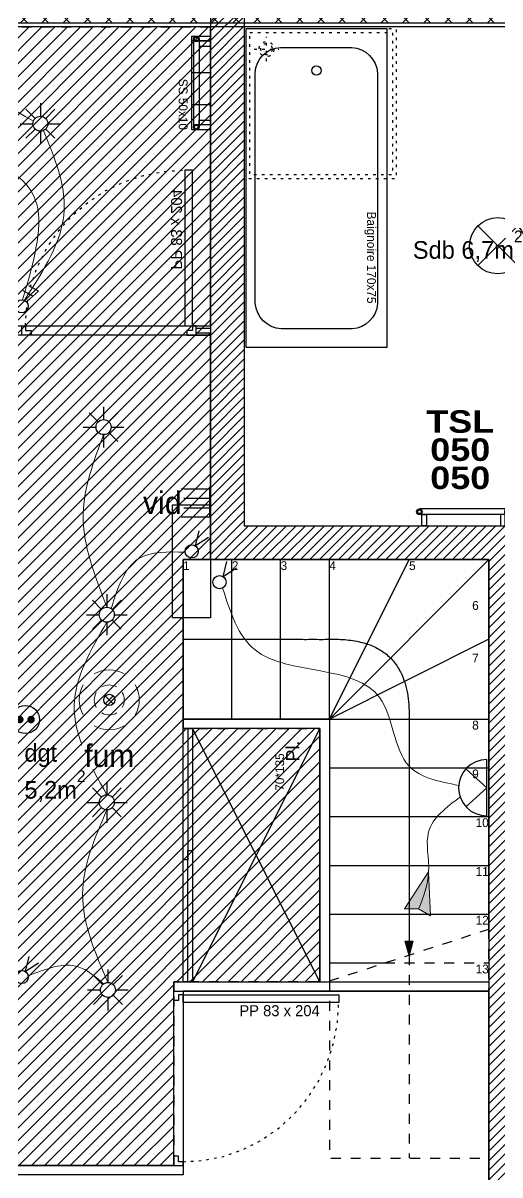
# Model space of a CAD drawing. Header units: centimetres. Extents: x 2811 to 13089, y 820 to 6224.
# Drawn here: x 11183 to 11437, y 2625 to 3239 of the extents above; entities that cross this region are included whole.
import ezdxf

# ---------------------------------------------------------------- set-up
doc = ezdxf.new("R2010")
doc.units = ezdxf.units.CM
for name, pattern in [('Style de ligne -11', [0.347222, 0.20828, -0.138942]), ('Style de ligne -18', [0.164042, 0.054681, -0.109361]), ('Style de ligne -19', [0.166667, 0.055556, -0.111111]), ('VW-01', [0.41656, 0.20828, -0.20828])]:
    doc.linetypes.add(name, pattern=pattern)
for name, color, linetype in [('B Aménagement intérieur', 252, 'Continuous'), ('B faience', 252, 'Style de ligne -11'), ('B Faux plafonds', 252, 'Continuous'), ('B Faux plafonds_Hatch', 252, 'Continuous'), ('B GÈnÈral_Hatch', 252, 'Continuous'), ('B Général', 252, 'Continuous'), ('C ANNOTATIONS-prestations', 252, 'Continuous'), ('C ANNOTATIONS-texte', 252, 'Continuous'), ('D SURFACES-shab', 252, 'Continuous'), ('F REMPLISSAGE-vert clair', 252, 'Continuous'), ('F REMPLISSAGE-vert foncé', 252, 'Continuous')]:
    doc.layers.add(name, color=color, linetype=linetype)
for name, color, linetype, lineweight in [('prlm-CHAUFF-CONV', 1, 'Continuous', 25), ('prlm-ELEC-CFA', 1, 'Continuous', 25), ('prlm-ELEC-CFO', 1, 'Continuous', 25), ('prlm-ELEC-SSI', 6, 'Continuous', 30), ('RESERAVTION', 5, 'Continuous', 30)]:
    doc.layers.add(name, color=color, linetype=linetype, lineweight=lineweight)
doc.layers.add('prlm-ZEROPLOT', color=254, linetype='Continuous', plot=False)
doc.styles.add('Eurostile', font='Eurosti.TTF')
doc.styles.add('prlm-chauff-rad', font='ariblk.ttf', dxfattribs={"height": 12})
doc.styles.add('prlm-elec-cfa', font='comic.ttf', dxfattribs={"height": 12})
doc.styles.add('prlm-elec-ssi', font='comic.ttf', dxfattribs={"height": 12})
pattern_1 = [(45, (0, 0), (2.4253472, -2.6458333), [])]
pattern_2 = [(45, (0, 0.2205), (-3.5277778, 3.3072917), [])]

# ---------------------------------------------------------------- blocks, each defined once
blk = doc.blocks.new('Groupe-3-1')
at = {"layer": 'B Général', "linetype": 'Style de ligne -19', "ltscale": 25.4}
for p, q in [((-29.11, -35.61), (-29.11, -22.61)), ((-22.61, -29.11), (-35.61, -29.11))]:
    blk.add_line(p, q, dxfattribs=at)
at = {"layer": 'B Général', "linetype": 'Style de ligne -19', "ltscale": 25.4, "flags": 128}
for points in [[(-40, -40), (-40, 40), (40, 40), (40, -40)], [(-38, -38), (-38, 38), (38, 38), (38, -38)]]:
    blk.add_lwpolyline(points, close=True, dxfattribs=at)
at = {"layer": 'B Général', "linetype": 'Style de ligne -19', "ltscale": 25.4}
for radius in [4, 3]:
    blk.add_circle((-29.11, -29.11), radius, dxfattribs=at)
blk = doc.blocks.new('Douche pointillée')
at = {"layer": 'B Général'}
blk.add_blockref('Groupe-3-1', (0, 0), dxfattribs=at)
blk = doc.blocks.new('Baignoire 75_170')
at = {"layer": 'B faience', "lineweight": 18, "flags": 128}
blk.add_lwpolyline([(-85, 38.5), (-85, -37.5), (86, -37.5)], dxfattribs=at)
at = {"layer": 'B Général', "linetype": 'Continuous', "flags": 128}
blk.add_lwpolyline([(-84, -36.5), (-84, 38.5), (86, 38.5), (86, -36.5)], close=True, dxfattribs=at)
blk.add_lwpolyline([(-74, -17.85), (-74, 19.85, -0.379059), (-60.25, 33.6), (62.5, 33.6, -0.377778), (76, 20.1), (76, -17.85, -0.374545), (62.25, -31.6), (-60.5, -31.6, -0.392593), (-74, -18.1)], format="xyb", close=True, dxfattribs=at)
at = {"layer": 'B Général', "linetype": 'Continuous'}
blk.add_circle((-61.7, 1), 2.5, dxfattribs=at)
at = {"layer": 'B Général'}
blk.add_blockref('Douche pointillée', (-44, 3.5), dxfattribs=at)
at = {"layer": 'C ANNOTATIONS-prestations', "insert": (62.5, 26.61), "char_height": 4.706, "width": 80, "attachment_point": 9, "line_spacing_factor": 0.894142, "style": 'Eurostile'}
blk.add_mtext('Baignoire 170x75', dxfattribs=at)
blk = doc.blocks.new('Groupe-10-1')
at = {"layer": 'D SURFACES-shab', "flags": 128}
blk.add_lwpolyline([(11543.45, 2940.53), (11543.45, 3237.39), (11301.04, 3237.39), (11301.04, 2971.39), (11449.44, 2971.39), (11449.44, 2940.53)], close=True, dxfattribs=at)
at = {"layer": 'B Général', "rotation": 270}
blk.add_blockref('Baignoire 75_170', (11338.54, 3152.39), dxfattribs=at)
at = {"layer": 'C ANNOTATIONS-texte', "insert": (11390.97, 3128.8), "char_height": 9.412, "width": 64.0322, "attachment_point": 1, "line_spacing_factor": 0.894142, "style": 'Eurostile'}
blk.add_mtext('Sdb 6,7m{\\H0.6667x;\\S2^ ;}', dxfattribs=at)
blk = doc.blocks.new('xi.tsl-050-050')
at = {"layer": 'prlm-CHAUFF-CONV', "linetype": 'ByBlock', "lineweight": -2}
h = blk.add_hatch(color=0, dxfattribs=at)
edge = h.paths.add_edge_path()
edge.add_arc((-23.5, 7.5), 1.5, 0, 360)
edge = h.paths.add_edge_path(flags=17)
edge.add_arc((-23.5, 7.5), 1, 0, 360)
edge = h.paths.add_edge_path()
edge.add_arc((23.5, 7.5), 1.5, 0, 360)
edge = h.paths.add_edge_path(flags=17)
edge.add_arc((23.5, 7.5), 1, 0, 360)
at = {"layer": 'prlm-CHAUFF-CONV', "color": 0, "linetype": 'ByBlock', "lineweight": -2, "flags": 128}
for points in [[(23.5, 9), (-23.5, 9)], [(23.5, 6), (-23.5, 6)]]:
    blk.add_lwpolyline(points, dxfattribs=at)
at = {"layer": 'prlm-CHAUFF-CONV', "color": 0, "linetype": 'ByBlock', "lineweight": -2}
for points in [[(-19.73, 0), (-22.27, 0), (-22.27, 6), (-19.73, 6)], [(19.73, 0), (22.27, 0), (22.27, 6), (19.73, 6)]]:
    blk.add_lwpolyline(points, close=True, dxfattribs=at)
for centre, radius in [((-23.5, 7.5), 1.5), ((-23.5, 7.5), 1), ((23.5, 7.5), 1.5), ((23.5, 7.5), 1)]:
    blk.add_circle(centre, radius, dxfattribs=at)
at = {"layer": 'prlm-ZEROPLOT', "linetype": 'ByBlock', "lineweight": -2, "flags": 128}
blk.add_lwpolyline([(-21, 0), (21, 0)], dxfattribs=at)
blk = doc.blocks.new('xi.PTCE')
at = {"layer": 'prlm-ELEC-CFO', "color": 0}
for points in [[(-10.61, 10.61), (10.61, -10.61)], [(10.61, 10.61), (-10.61, -10.61)]]:
    blk.add_lwpolyline(points, dxfattribs=at)
at = {"layer": 'prlm-ELEC-CFO', "color": 0, "linetype": 'ByBlock'}
blk.add_circle((0, 0), 15, dxfattribs=at)
blk = doc.blocks.new('xi.SPOT')
at = {"color": 0, "lineweight": 5}
blk.add_wipeout([(-4, 0), (-2.83, -2.83), (0, -4), (2.83, -2.83), (4, 0), (2.83, 2.83), (0, 4), (-2.83, 2.83)], dxfattribs=at).dxf.layer = 'prlm-ELEC-CFO'
at = {"layer": 'prlm-ELEC-CFO', "color": 0, "linetype": 'ByBlock', "lineweight": -2, "flags": 128}
for points in [[(-7.69, 7.69), (-2.83, 2.83)], [(0, 10.88), (0, 4)], [(7.69, 7.69), (2.83, 2.83)], [(-10.88, 0), (-4, 0)], [(4, 0), (10.88, 0)], [(-2.83, -2.83), (-7.69, -7.69)], [(0, -4), (0, -10.88)], [(2.83, -2.83), (7.69, -7.69)]]:
    blk.add_lwpolyline(points, dxfattribs=at)
at = {"layer": 'prlm-ELEC-CFO', "color": 0, "linetype": 'ByBlock', "lineweight": -2}
blk.add_circle((0, 0), 4, dxfattribs=at)
blk = doc.blocks.new('xi.VV')
at = {"layer": 'prlm-ELEC-CFO', "color": 0}
blk.add_lwpolyline([(6.95, 3.42), (0.01, -1.13), (1.91, 6.95)], dxfattribs=at)
blk.add_circle((-2, -4), 3.5, dxfattribs=at)
blk = doc.blocks.new('xi.PC')
at = {"color": 0, "lineweight": 5}
blk.add_wipeout([(-7.5, -7.5), (7.5, -7.5), (7.5, 7.5), (-7.5, 7.5)], dxfattribs=at).dxf.layer = 'prlm-ELEC-CFO'
at = {"layer": 'prlm-ELEC-CFO', "color": 0, "linetype": 'ByBlock', "lineweight": 5, "const_width": 2}
for points in [[(-4, 0, 1), (-2, 0, 1)], [(2, 0, 1), (4, 0, 1)]]:
    blk.add_lwpolyline(points, format="xyb", close=True, dxfattribs=at)
at = {"layer": 'prlm-ELEC-CFO', "color": 0, "linetype": 'ByBlock', "lineweight": -2}
blk.add_circle((0, 0), 7.5, dxfattribs=at)
blk = doc.blocks.new('xi.ECAP')
at = {"color": 0}
blk.add_wipeout([(-15, 0), (-10.13, 11.06), (0, 15), (10.13, 11.06), (15, 0)], dxfattribs=at).dxf.layer = 'prlm-ELEC-CFO'
at = {"layer": 'prlm-ELEC-CFO', "color": 0, "linetype": 'ByBlock', "lineweight": -2, "flags": 128}
blk.add_lwpolyline([(15, 0, 1), (-15, 0)], format="xyb", close=True, dxfattribs=at)
at = {"layer": 'prlm-ELEC-CFO', "color": 0}
blk.add_lwpolyline([(-10.13, 11.06), (0, 0), (10.13, 11.06)], dxfattribs=at)
blk = doc.blocks.new('xi.DA')
at = {"layer": 'prlm-ELEC-CFO', "color": 0}
for points in [[(0.61, -1.67), (7.04, 4.05), (1.81, 7.01)], [(4.05, 1.39), (-1.17, 4.34)]]:
    blk.add_lwpolyline(points, dxfattribs=at)
blk.add_circle((-2, -4), 3.5, dxfattribs=at)
blk = doc.blocks.new('xi.fl')
at = {"layer": 'prlm-ELEC-CFO'}
blk.add_hatch(color=0, dxfattribs=at).paths.add_polyline_path([(20.38, 0), (-1.98, -7.2), (0, 0), (-1.98, 7.2)])
at = {"layer": 'prlm-ELEC-CFO', "color": 0, "lineweight": 5}
blk.add_lwpolyline([(20.38, 0), (-1.98, -7.2), (0, 0), (-1.98, 7.2)], close=True, dxfattribs=at)
blk = doc.blocks.new('xi.VID')
at = {"layer": 'prlm-ELEC-CFA', "color": 0, "linetype": 'ByBlock', "lineweight": -2, "flags": 128}
blk.add_lwpolyline([(-7.5, 7.5), (7.5, 7.5), (7.5, -7.5), (-7.5, -7.5)], close=True, dxfattribs=at)
at = {"layer": 'prlm-ELEC-CFA', "color": 0}
for points in [[(-7.5, 2.5), (7.5, 2.5)], [(-7.5, -2.5), (7.5, -2.5)]]:
    blk.add_lwpolyline(points, dxfattribs=at)
blk = doc.blocks.new('xi.FUM')
at = {"color": 0}
blk.add_wipeout([(-10.61, -10.61), (-15, 0), (-10.61, 10.61), (0, 15), (10.61, 10.61), (15, 0), (10.61, -10.61), (0, -15)], dxfattribs=at).dxf.layer = 'prlm-ELEC-SSI'
at = {"layer": 'prlm-ELEC-SSI', "color": 0}
for points in [[(-2.12, 2.12), (2.12, -2.12)], [(2.12, 2.12), (-2.12, -2.12)]]:
    blk.add_lwpolyline(points, dxfattribs=at)
blk.add_circle((0, 0), 3, dxfattribs=at)
at = {"layer": 'prlm-ELEC-SSI', "color": 0, "lineweight": 13}
for radius, start, end in [(16, 60, 120), (16, 150, 210), (8, 60, 120), (16, 330, 30), (8, 150, 210), (8, 330, 30), (8, 240, 300), (16, 240, 300)]:
    blk.add_arc((0, 0), radius, start, end, dxfattribs=at)
blk = doc.blocks.new('Groupe-15-1')
at = {"layer": 'B GÈnÈral_Hatch', "linetype": 'Continuous'}
blk.add_hatch(color=250, dxfattribs=at).paths.add_polyline_path([(11390.95, 2750.09), (11388.94, 2742.59), (11386.93, 2750.09)])
at = {"layer": 'B Général', "linetype": 'Continuous'}
for p, q in [((11294.44, 2868.39), (11294.44, 2953.39)), ((11320.44, 2868.39), (11320.44, 2953.39)), ((11346.44, 2868.39), (11431.44, 2953.39)), ((11346.44, 2868.39), (11388.94, 2953.39)), ((11346.44, 2868.39), (11346.44, 2953.39)), ((11431.44, 2910.89), (11346.44, 2868.39)), ((11346.44, 2868.39), (11431.44, 2868.39)), ((11346.44, 2868.39), (11346.44, 2728.39)), ((11346.44, 2842.39), (11431.44, 2842.39)), ((11346.44, 2816.39), (11431.44, 2816.39)), ((11346.44, 2790.39), (11431.44, 2790.39)), ((11346.44, 2764.39), (11431.44, 2764.39)), ((11346.44, 2738.39), (11376, 2738.39))]:
    blk.add_line(p, q, dxfattribs=at)
at = {"layer": 'B Général', "linetype": 'VW-01', "ltscale": 25.4}
for p, q in [((11346.44, 2728.79), (11431.44, 2756.39)), ((11376, 2738.39), (11431.44, 2738.39))]:
    blk.add_line(p, q, dxfattribs=at)
at = {"layer": 'B Général', "linetype": 'Continuous', "flags": 128}
blk.add_lwpolyline([(11431.44, 2756.39), (11431.44, 2953.39), (11268.44, 2953.39), (11268.44, 2868.39), (11346.44, 2868.39)], dxfattribs=at)
at = {"layer": 'B Général', "flags": 128}
blk.add_lwpolyline([(11390.95, 2750.09), (11388.94, 2742.59), (11386.93, 2750.09)], close=True, dxfattribs=at)
at = {"layer": 'B Général', "linetype": 'Continuous'}
blk.add_open_spline([(11268.44, 2910.89), (11307.44, 2910.89), (11346.44, 2910.89), (11390.33, 2912.27), (11388.94, 2868.39), (11388.94, 2805.49), (11388.94, 2742.59)], degree=2, knots=[0, 0, 0, 1, 1, 2, 2, 3, 3, 3], dxfattribs=at)
at = {"layer": 'C ANNOTATIONS-prestations', "linetype": 'VW-01', "ltscale": 25.4}
blk.add_line((11388.94, 2742.59), (11388.94, 2634.39), dxfattribs=at)
at = {"layer": 'C ANNOTATIONS-prestations', "linetype": 'VW-01', "ltscale": 25.4, "flags": 128}
blk.add_lwpolyline([(11346.44, 2728.79), (11346.44, 2634.39), (11431.44, 2634.39), (11431.44, 2756.39)], dxfattribs=at)
at = {"layer": 'C ANNOTATIONS-prestations', "line_spacing_factor": 0.894142, "style": 'Eurostile'}
for s, insert, char_height, width, attachment_point in [('1', (11268.44, 2952.52), 4.71, 8.8349, 1), ('2', (11294.44, 2952.52), 4.71, 8.8349, 1), ('3', (11320.44, 2952.52), 4.71, 8.8349, 1), ('4', (11346.44, 2952.52), 4.71, 8.8349, 1), ('5', (11388.94, 2952.52), 4.71, 8.8349, 1), ('6', (11422.61, 2931.29), 4.71, 8.8349, 1), ('7', (11422.61, 2903.27), 4.71, 8.8349, 1), ('8', (11422.61, 2867.52), 4.71, 8.8349, 1), ('9', (11422.61, 2841.52), 4.71, 8.8349, 1), ('10', (11431.44, 2815.52), 4.706, 22.4178, 3), ('11', (11431.44, 2789.52), 4.706, 22.9178, 3), ('12', (11431.44, 2763.52), 4.706, 22.9178, 3), ('13', (11431.44, 2737.52), 4.706, 22.9178, 3)]:
    blk.add_mtext(s, dxfattribs=dict(at, insert=insert, char_height=char_height, width=width, attachment_point=attachment_point))
blk = doc.blocks.new('Groupe-16-1')
at = {"layer": 'B Général', "linetype": 'Continuous'}
for p, q in [((11341.44, 2728.39), (11273.44, 2863.39)), ((11341.44, 2863.39), (11273.44, 2728.39))]:
    blk.add_line(p, q, dxfattribs=at)
at = {"layer": 'B Général', "linetype": 'Continuous', "flags": 128}
for points in [[(11268.44, 2863.39), (11273.44, 2863.39), (11273.44, 2728.39), (11268.44, 2728.39)], [(11268.44, 2863.39), (11270.94, 2863.39), (11270.94, 2793.39), (11268.44, 2793.39)], [(11270.94, 2798.39), (11273.44, 2798.39), (11273.44, 2728.39), (11270.94, 2728.39)]]:
    blk.add_lwpolyline(points, close=True, dxfattribs=at)
blk.add_lwpolyline([(11273.44, 2728.39), (11341.44, 2728.39), (11341.44, 2863.39), (11273.44, 2863.39)], dxfattribs=at)
at = {"layer": 'B Général', "insert": (11323.38, 2845.84), "char_height": 7.059, "attachment_point": 1, "rotation": 90, "line_spacing_factor": 0.894142, "style": 'Eurostile'}
blk.add_mtext('Pl.', dxfattribs=at)
at = {"layer": 'C ANNOTATIONS-prestations', "insert": (11320, 2830.18), "char_height": 4.706, "attachment_point": 4, "rotation": 90, "line_spacing_factor": 0.894142, "style": 'Eurostile'}
blk.add_mtext('70*135', dxfattribs=at)
blk = doc.blocks.new('PP 80')
at = {"layer": 'B Général', "flags": 128}
blk.add_lwpolyline([(-43, 2.5), (-43, 85.5), (-39, 85.5), (-39, 2.5)], close=True, dxfattribs=at)
at = {"layer": 'B Général', "linetype": 'Style de ligne -18', "ltscale": 25.4, "flags": 128}
blk.add_lwpolyline([(46, 2.5), (45.27, 13.33), (43.1, 23.98), (39.53, 34.26), (34.61, 44), (28.44, 53.03), (21.1, 61.19), (12.74, 68.35), (3.5, 74.38), (-6.47, 79.18), (-17, 82.67), (-27.91, 84.79), (-39, 85.5)], dxfattribs=at)
at = {"layer": 'B Général', "linetype": 'Continuous', "flags": 128}
for points in [[(-45, 2.5), (-43, 2.5), (-43, 0), (-40, 0), (-40, -2.5), (-45, -2.5)], [(48, 2.5), (46, 2.5), (46, 0), (43, 0), (43, -2.5), (48, -2.5), (48, -2.5), (48, -2.5), (48, 1.79), (48, 1.79)]]:
    blk.add_lwpolyline(points, close=True, dxfattribs=at)
at = {"layer": 'C ANNOTATIONS-prestations', "insert": (-37.5, 32.5), "char_height": 5.8825, "attachment_point": 1, "rotation": 90, "line_spacing_factor": 0.894142, "style": 'Eurostile'}
blk.add_mtext('PP 83 x 204', dxfattribs=at)
blk = doc.blocks.new('Sèche-serviette')
at = {"layer": 'B GÈnÈral_Hatch', "linetype": 'Continuous'}
h = blk.add_hatch(dxfattribs=at)
h.set_pattern_fill('H_BARDAGE V 150', color=256, style=0, pattern_type=2)
h.set_pattern_definition([(90, (0, 3.493), (17, 0), [])])
h.paths.add_polyline_path([(-25, 8.4925), (25, 8.4925), (25, -1.5075), (-25, -1.5075)])
at = {"layer": 'B Général', "linetype": 'Continuous', "flags": 128}
blk.add_lwpolyline([(-25, 8.4925), (25, 8.4925), (25, -1.5075), (-25, -1.5075)], close=True, dxfattribs=at)
at = {"layer": 'C ANNOTATIONS-prestations', "insert": (25, -8.4925), "char_height": 4.706, "width": 50, "attachment_point": 9, "line_spacing_factor": 0.894142, "style": 'Eurostile'}
blk.add_mtext('SS 50x10', dxfattribs=at)

msp = doc.modelspace()

# ---------------------------------------------------------------- hatches: boundary and pattern name
at = {"layer": 'B Faux plafonds_Hatch', "linetype": 'Continuous'}
h = msp.add_hatch(dxfattribs=at)
h.set_pattern_fill('F_P__SOFFITE', color=256, style=0, pattern_type=2)
h.set_pattern_definition(pattern_2)
h.paths.add_polyline_path([(10854.384, 3237.389), (11283.038, 3237.389), (11283.042, 2953.388), (11268.443, 2953.388), (11268.443, 2863.388), (11341.443, 2863.388), (11341.443, 2728.388), (11263.445, 2728.388), (11263.445, 2630.388), (11176.392, 2630.388), (11176.392, 3115.128), (11076.392, 3115.128), (11076.388, 3066.464), (10854.384, 3066.464)])
at = {"layer": 'B GÈnÈral_Hatch', "linetype": 'Continuous'}
h = msp.add_hatch(dxfattribs=at)
h.set_pattern_fill('02_ISOLANT', color=256, style=0, pattern_type=2)
h.set_pattern_definition([(45, (0, 0), (-5.656854, 5.656854), []), (135, (0, 0), (5.656854, 5.656854), [])])
h.paths.add_polyline_path([(10844.388, 3247.389), (10852.388, 3239.389), (11543.445, 3239.389), (11543.445, 3247.389)])
h = msp.add_hatch(dxfattribs=at)
h.set_pattern_fill('50_BETON', color=256, style=0, pattern_type=2)
h.set_pattern_definition(pattern_1)
h.paths.add_polyline_path([(11283.042, 2953.388), (11301.042, 2971.388), (11301.042, 3247.389), (11283.042, 3247.389)])
h = msp.add_hatch(dxfattribs=at)
h.set_pattern_fill('50_BETON', color=256, style=0, pattern_type=2)
h.set_pattern_definition(pattern_1)
h.paths.add_polyline_path([(11431.443, 2953.388), (11449.443, 2971.388), (11301.042, 2971.388), (11283.042, 2953.388)])
h = msp.add_hatch(dxfattribs=at)
h.set_pattern_fill('50_BETON', color=256, style=0, pattern_type=2)
h.set_pattern_definition(pattern_1)
h.paths.add_polyline_path([(11431.443, 2336.491), (11449.443, 2336.491), (11449.443, 2971.388), (11431.443, 2953.388)])

# ---------------------------------------------------------------- linework, layer by layer
at = {"layer": 'B Aménagement intérieur', "linetype": 'Continuous'}
for p, q in [((11346.443, 2868.388), (11268.443, 2868.388)), ((11268.443, 2868.388), (11268.443, 2863.388)), ((11346.443, 2868.388), (11268.443, 2868.388)), ((11346.443, 2868.388), (11268.443, 2868.388)), ((11268.443, 2868.388), (11268.443, 2863.388)), ((11346.443, 2868.388), (11268.443, 2868.388)), ((11346.443, 2868.388), (11346.443, 2728.388)), ((11346.443, 2868.388), (11346.443, 2728.388)), ((11346.443, 2868.388), (11346.443, 2728.388)), ((11346.443, 2868.388), (11346.443, 2728.388)), ((11341.443, 2863.388), (11268.443, 2863.388)), ((11341.443, 2863.388), (11268.443, 2863.388)), ((11341.443, 2863.388), (11268.443, 2863.388)), ((11341.443, 2863.388), (11268.443, 2863.388)), ((11341.443, 2863.388), (11341.443, 2728.388)), ((11341.443, 2863.388), (11341.443, 2728.388)), ((11341.443, 2863.388), (11341.443, 2728.388)), ((11341.443, 2863.388), (11341.443, 2728.388))]:
    msp.add_line(p, q, dxfattribs=at)
at = {"layer": 'B Faux plafonds', "linetype": 'VW-01', "ltscale": 25.4, "flags": 128}
msp.add_lwpolyline([(10854.384, 3237.389), (11283.038, 3237.389), (11283.042, 2953.388), (11268.443, 2953.388), (11268.443, 2863.388), (11341.443, 2863.388), (11341.443, 2728.388), (11263.445, 2728.388), (11263.445, 2630.388), (11176.392, 2630.388), (11176.392, 3115.128), (11076.392, 3115.128), (11076.388, 3066.464), (10854.384, 3066.464)], close=True, dxfattribs=at)
at = {"layer": 'B Général', "linetype": 'Continuous', "lineweight": 18}
for p, q in [((11283.042, 3247.389), (11283.042, 2953.388)), ((11301.042, 3247.389), (11301.042, 2971.388)), ((11301.042, 2971.388), (11449.443, 2971.388)), ((11283.042, 2953.388), (11431.443, 2953.388)), ((11431.443, 2953.388), (11431.443, 2346.491))]:
    msp.add_line(p, q, dxfattribs=at)
at = {"layer": 'B Général', "linetype": 'Continuous'}
for p, q in [((11283.042, 3247.389), (11283.042, 2953.388)), ((11301.042, 3247.389), (11301.042, 2971.388)), ((11543.445, 3239.389), (10852.388, 3239.389)), ((11543.445, 3237.389), (10854.388, 3237.389)), ((11543.445, 3237.389), (10854.388, 3237.389)), ((11275.392, 3078), (11283.042, 3078)), ((11275.392, 3073), (11275.392, 3078)), ((11275.392, 3078), (11283.042, 3078)), ((11275.392, 3073), (11275.392, 3078)), ((11275.392, 3073), (11283.042, 3073)), ((11275.392, 3073), (11283.042, 3073)), ((11301.042, 2971.388), (11449.443, 2971.388)), ((11283.042, 2953.388), (11431.443, 2953.388)), ((11431.443, 2953.388), (11431.443, 2346.491)), ((11263.445, 2728.388), (11431.443, 2728.388)), ((11263.445, 2728.388), (11341.443, 2728.388)), ((11263.445, 2728.388), (11263.445, 2723.388)), ((11263.445, 2728.388), (11263.445, 2723.388)), ((11263.445, 2728.388), (11431.443, 2728.388)), ((11263.445, 2728.388), (11341.443, 2728.388)), ((11263.445, 2728.388), (11263.445, 2723.388)), ((11263.445, 2728.388), (11263.445, 2723.388)), ((11346.443, 2728.388), (11431.443, 2728.388)), ((11346.443, 2728.388), (11431.443, 2728.388)), ((11263.445, 2723.388), (11268.445, 2723.388)), ((11263.445, 2723.388), (11268.445, 2723.388)), ((11268.445, 2723.388), (11431.443, 2723.388)), ((11268.445, 2723.388), (11431.443, 2723.388)), ((11268.445, 2723.388), (11268.445, 2723.388)), ((11268.445, 2723.388), (11268.445, 2723.388)), ((11268.445, 2723.388), (11431.443, 2723.388)), ((11268.445, 2723.388), (11431.443, 2723.388)), ((11268.445, 2723.388), (11268.445, 2723.388)), ((11268.445, 2723.388), (11268.445, 2723.388)), ((11263.445, 2630.388), (11164.388, 2630.388)), ((11263.445, 2630.388), (11164.388, 2630.388)), ((11263.445, 2630.388), (11164.388, 2630.388)), ((11263.445, 2630.388), (11164.388, 2630.388)), ((11263.445, 2630.388), (11263.445, 2630.388)), ((11263.445, 2630.388), (11263.445, 2630.388)), ((11263.445, 2630.388), (11268.445, 2630.388)), ((11263.445, 2630.388), (11263.445, 2630.388)), ((11263.445, 2630.388), (11263.445, 2630.388)), ((11263.445, 2630.388), (11268.445, 2630.388)), ((11268.445, 2630.388), (11268.445, 2625.388)), ((11268.445, 2630.388), (11268.445, 2625.388)), ((11268.445, 2630.388), (11268.445, 2625.388)), ((11268.445, 2630.388), (11268.445, 2625.388)), ((11268.445, 2625.388), (11164.388, 2625.388)), ((11268.445, 2625.388), (11164.388, 2625.388))]:
    msp.add_line(p, q, dxfattribs=at)
at = {"layer": 'D SURFACES-shab', "flags": 128}
for points in [[(10854.384, 3237.464), (10854.39, 3066.504), (11076.392, 3066.464), (11076.545, 3115.128), (11176.392, 3115.128), (11176.392, 3078), (11283.042, 3078), (11283.038, 3237.314)], [(11263.446, 2630.381), (11263.445, 2728.388), (11341.443, 2728.388), (11341.443, 2863.388), (11268.443, 2863.388), (11268.443, 2953.388), (11283.042, 2953.388), (11283.042, 3073), (11176.392, 3073), (11176.392, 2630.388)], [(11164.388, 2625.388), (11164.387, 2346.491), (11431.443, 2346.491), (11431.443, 2723.388), (11268.445, 2723.388), (11268.446, 2625.388)]]:
    msp.add_lwpolyline(points, close=True, dxfattribs=at)
at = {"layer": 'F REMPLISSAGE-vert clair'}
for p, q in [((11275.392, 3076.7), (11283.042, 3076.7)), ((11275.392, 3076.7), (11283.042, 3076.7)), ((11275.392, 3074.3), (11283.042, 3074.3)), ((11275.392, 3074.3), (11283.042, 3074.3))]:
    msp.add_line(p, q, dxfattribs=at)
at = {"layer": 'F REMPLISSAGE-vert foncé', "linetype": 'Continuous'}
for p, q in [((11275.392, 3078), (11283.042, 3078)), ((11275.392, 3078), (11283.042, 3078)), ((11275.392, 3073), (11283.042, 3073)), ((11275.392, 3073), (11283.042, 3073))]:
    msp.add_line(p, q, dxfattribs=at)
at = {"layer": 'F REMPLISSAGE-vert foncé'}
for p, q in [((11275.392, 3076.7), (11283.042, 3076.7)), ((11275.392, 3076.7), (11283.042, 3076.7)), ((11275.392, 3074.3), (11283.042, 3074.3)), ((11275.392, 3074.3), (11283.042, 3074.3))]:
    msp.add_line(p, q, dxfattribs=at)

# ---------------------------------------------------------------- block references
at = {"layer": 'B Aménagement intérieur'}
msp.add_blockref('Groupe-10-1', (0, 0), dxfattribs=at)
at = {"layer": 'B Aménagement intérieur', "rotation": 270}
msp.add_blockref('Sèche-serviette', (11274.546, 3207.389), dxfattribs=at)
msp.add_blockref('Sèche-serviette', (11274.546, 3207.389), dxfattribs=at)
at = {"layer": 'B Général', "xscale": -1, "rotation": 6.989289147441013e-09}
msp.add_blockref('PP 80', (11230.392, 3075.5), dxfattribs=at)
msp.add_blockref('PP 80', (11230.392, 3075.5), dxfattribs=at)
at = {"layer": 'B Général'}
for name in ['Groupe-15-1', 'Groupe-16-1', 'Groupe-16-1']:
    msp.add_blockref(name, (0, 0), dxfattribs=at)
at = {"layer": 'B Général', "rotation": 270}
msp.add_blockref('PP 80', (11265.945, 2678.388), dxfattribs=at)
msp.add_blockref('PP 80', (11265.945, 2678.388), dxfattribs=at)
at = {"layer": 'prlm-CHAUFF-CONV', "rotation": 90}
msp.add_blockref('xi.tsl-050-050', (11283.038, 3207.389), dxfattribs=at)
at = {"layer": 'prlm-CHAUFF-CONV'}
msp.add_blockref('xi.tsl-050-050', (11417.963, 2971.388), dxfattribs=at)
at = {"layer": 'prlm-ELEC-CFA'}
msp.add_blockref('xi.VID', (11275.042, 2983.57), dxfattribs=at)
at = {"layer": 'prlm-ELEC-CFO'}
for name, p in [('xi.PTCE', (11436.266, 3120.674)), ('xi.DA', (11184.392, 3092.388)), ('xi.VV', (11275.042, 2961.78)), ('xi.VV', (11289.895, 2945.388)), ('xi.VV', (11184.392, 2734.89))]:
    msp.add_blockref(name, p, dxfattribs=at)
at = {"layer": 'prlm-ELEC-CFO', "rotation": 74.73711296324538}
msp.add_blockref('xi.fl', (11394.034, 2767.234), dxfattribs=at)

# ---------------------------------------------------------------- texts
at = {"layer": 'C ANNOTATIONS-texte', "insert": (11183.815, 2855.065), "char_height": 9.412, "attachment_point": 1, "line_spacing_factor": 0.894142, "style": 'Eurostile'}
msp.add_mtext('dgt\\P5,2m{\\H0.6667x;\\S2^ ;}', dxfattribs=at)

# ---------------------------------------------------------------- next in the draw order: block references
at = {"layer": 'prlm-ELEC-CFO'}
for name, p in [('xi.SPOT', (11192.37, 3185.719)), ('xi.SPOT', (11226.033, 3023.998)), ('xi.SPOT', (11227.786, 2923.998)), ('xi.PC', (11184.392, 2868.134)), ('xi.SPOT', (11227.786, 2823.998)), ('xi.SPOT', (11228.371, 2723.998))]:
    msp.add_blockref(name, p, dxfattribs=at)
at = {"layer": 'prlm-ELEC-CFO', "rotation": 90}
msp.add_blockref('xi.ECAP', (11430.347, 2831.819), dxfattribs=at)

# ---------------------------------------------------------------- next in the draw order: texts
at = {"layer": 'prlm-CHAUFF-CONV', "lineweight": 20, "insert": (11416.258, 3011.896), "char_height": 12, "width": 32.8236, "attachment_point": 5, "line_spacing_factor": 0.75, "style": 'prlm-chauff-rad', "bg_fill": 3, "box_fill_scale": 1.1, "bg_fill_color": 256, "bg_fill_transparency": 0}
msp.add_mtext('TSL\\P050\\P050', dxfattribs=at)
at = {"layer": 'prlm-ELEC-CFA', "lineweight": 20, "insert": (11257.378, 2983.57), "char_height": 12, "attachment_point": 5, "line_spacing_factor": 0.8, "style": 'prlm-elec-cfa', "bg_fill": 3, "box_fill_scale": 1.1, "bg_fill_color": 256, "bg_fill_transparency": 0}
msp.add_mtext('vid', dxfattribs=at)

# ---------------------------------------------------------------- next in the draw order: linework, layer by layer
at = {"layer": 'D SURFACES-shab', "flags": 128}
for points in [[(10854.384, 3237.464), (10854.39, 3066.504), (11076.392, 3066.464), (11076.545, 3115.128), (11176.392, 3115.128), (11176.392, 3078), (11283.042, 3078), (11283.038, 3237.314)], [(11164.388, 2625.388), (11164.387, 2346.491), (11431.443, 2346.491), (11431.443, 2723.388), (11268.445, 2723.388), (11268.446, 2625.388)]]:
    msp.add_lwpolyline(points, close=True, dxfattribs=at)
at = {"layer": 'prlm-ELEC-CFO', "lineweight": 13}
for points in [[(11188.595, 3187.042), (11126.646, 3208.744), (11089.313, 3188.627)], [(11182.899, 3091.851), (11190.376, 3142.928), (11030.388, 3137.619), (10981.309, 3091.599)], [(11183.804, 3091.59), (11205.037, 3139.743), (11194.006, 3182.069)], [(11227.97, 2927.842), (11215.198, 2977.595), (11226.03, 3020.027)], [(11269.574, 2957.31), (11244.888, 2953.969), (11230.058, 2927.29)], [(11289.52, 2938.288), (11306.858, 2905.226), (11373.352, 2879.795), (11388.958, 2843.347), (11415.398, 2833.055)], [(11227.786, 2827.998), (11210.367, 2875.705), (11227.786, 2919.998)], [(11394.034, 2767.234), (11399.398, 2786.891), (11399.398, 2808.335), (11416.067, 2826.768)], [(11228.371, 2727.998), (11214.862, 2775.125), (11227.786, 2819.998)], [(11185.836, 2731.515), (11212.53, 2736.36), (11226.043, 2727.251)]]:
    msp.add_spline(points, degree=3, dxfattribs=at)
at = {"layer": 'RESERAVTION', "lineweight": 30}
msp.add_lwpolyline([(11262.787, 2982.581), (11283.048, 2982.581), (11283.048, 2922.345), (11262.787, 2922.345)], close=True, dxfattribs=at)

# ---------------------------------------------------------------- next in the draw order: block references
at = {"layer": 'B Aménagement intérieur', "color": 7}
msp.add_blockref('Groupe-10-1', (0, 0), dxfattribs=at)
at = {"layer": 'B Général'}
msp.add_blockref('Groupe-15-1', (0, 0), dxfattribs=at)

# ---------------------------------------------------------------- next in the draw order: block references
at = {"layer": 'prlm-ELEC-SSI'}
msp.add_blockref('xi.FUM', (11229.1, 2878.611), dxfattribs=at)

# ---------------------------------------------------------------- next in the draw order: texts
at = {"layer": 'prlm-ELEC-SSI', "lineweight": 20, "insert": (11229.1, 2848.803), "char_height": 12, "attachment_point": 5, "line_spacing_factor": 0.8, "style": 'prlm-elec-ssi', "bg_fill": 3, "box_fill_scale": 1.1, "bg_fill_color": 256, "bg_fill_transparency": 0}
msp.add_mtext('fum', dxfattribs=at)

# ---------------------------------------------------------------- next in the draw order: hatches: boundary and pattern name
at = {"layer": 'B Faux plafonds_Hatch', "linetype": 'Continuous'}
h = msp.add_hatch(dxfattribs=at)
h.set_pattern_fill('F_P__SOFFITE', color=9, style=0, pattern_type=2)
h.set_pattern_definition(pattern_2)
h.paths.add_polyline_path([(10854.384, 3237.389), (11283.038, 3237.389), (11283.042, 2953.388), (11268.443, 2953.388), (11268.443, 2863.388), (11341.443, 2863.388), (11341.443, 2728.388), (11263.445, 2728.388), (11263.445, 2630.388), (11176.392, 2630.388), (11176.392, 3115.128), (11076.392, 3115.128), (11076.388, 3066.464), (10854.384, 3066.464)])

# ---------------------------------------------------------------- next in the draw order: linework, layer by layer
at = {"layer": 'B Faux plafonds', "linetype": 'VW-01', "ltscale": 25.4, "flags": 128}
msp.add_lwpolyline([(10854.384, 3237.389), (11283.038, 3237.389), (11283.042, 2953.388), (11268.443, 2953.388), (11268.443, 2863.388), (11341.443, 2863.388), (11341.443, 2728.388), (11263.445, 2728.388), (11263.445, 2630.388), (11176.392, 2630.388), (11176.392, 3115.128), (11076.392, 3115.128), (11076.388, 3066.464), (10854.384, 3066.464)], close=True, dxfattribs=at)
at = {"layer": 'D SURFACES-shab', "flags": 128}
msp.add_lwpolyline([(11263.446, 2630.381), (11263.445, 2728.388), (11341.443, 2728.388), (11341.443, 2863.388), (11268.443, 2863.388), (11268.443, 2953.388), (11283.042, 2953.388), (11283.042, 3073), (11176.392, 3073), (11176.392, 2630.388)], close=True, dxfattribs=at)

# ---------------------------------------------------------------- next in the draw order: texts
at = {"layer": 'C ANNOTATIONS-texte', "insert": (11183.815, 2855.065), "char_height": 9.412, "attachment_point": 1, "line_spacing_factor": 0.894142, "style": 'Eurostile'}
msp.add_mtext('dgt\\P5,2m{\\H0.6667x;\\S2^ ;}', dxfattribs=at)

doc.saveas('drawing.dxf')
